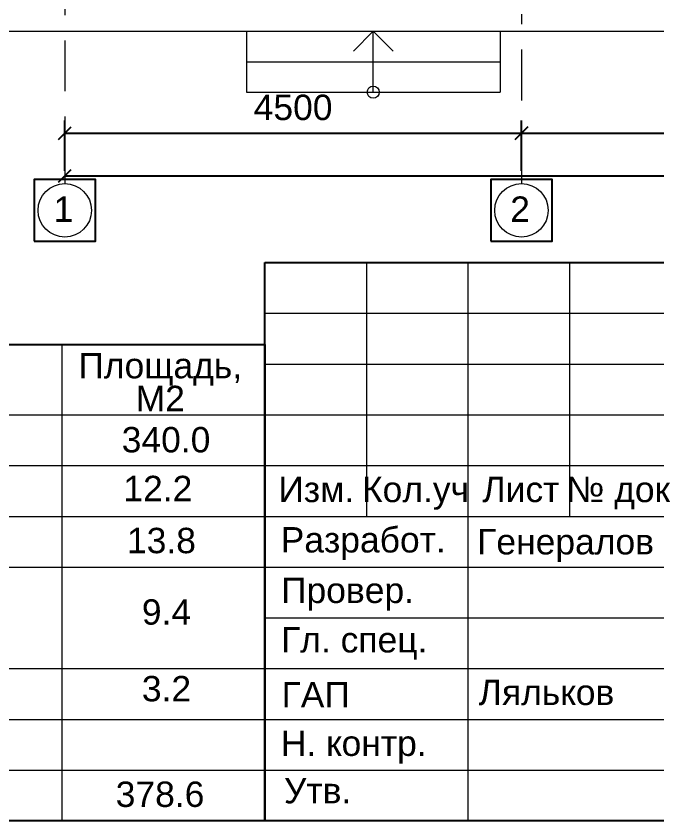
# Model space of a CAD drawing. Header units: metres. Extents: x 0 to 28.5, y 0 to 40.3.
# Drawn here: x 7.55 to 13.86, y 0.5 to 8.43 of the extents above; entities that cross this region are included whole.
import ezdxf
from ezdxf.enums import TextEntityAlignment as Align

# ---------------------------------------------------------------- set-up
doc = ezdxf.new("R2010")
doc.units = ezdxf.units.M
doc.header["$MEASUREMENT"] = 0
doc.linetypes.add('( Dashdot )', pattern=[1.001, 0.5, -0.25, 0.001, -0.25])
doc.layers.add('YOLO_STAMP', color=1, linetype='Continuous')
doc.layers.add('YOLO_TABLE', color=1, linetype='Continuous')
doc.styles.get("Standard").update_dxf_attribs({"font": 'times.ttf'})
doc.styles.add('Style-Arial', font='arial.ttf')
doc.dimstyles.get("Standard").update_dxf_attribs({"dimtxt": 0.18, "dimasz": 0.18, "dimexe": 0.18, "dimexo": 0.0625, "dimgap": 0.09, "dimtad": 0, "dimtih": 1, "dimtoh": 1, "dimdec": 4, "dimzin": 0, "dimdsep": 46, "dimtxsty": 'STANDARD', "dimcen": 0.09, "dimadec": 0, "dimazin": 0, "dimtfac": 1, "dimtdec": 4, "dimtofl": 0, "dimtmove": 0, "dimatfit": 3, "dimfxl": 1, "dimtolj": 1, "dimtzin": 0, "dimarcsym": 0})

# ---------------------------------------------------------------- blocks, each defined once
blk = doc.blocks.new('_Oblique')
at = {"color": 0, "linetype": 'ByBlock', "lineweight": -2}
blk.add_line((0.5, 0.5), (-0.5, -0.5), dxfattribs=at)
blk = doc.blocks.new('*D1133')
at = {"color": 0, "linetype": 'Continuous', "lineweight": -2, "transparency": 16777216}
for p, q in [((8.0279, 6.9028), (8.0279, 6.9794)), ((26.0279, 6.9028), (26.0279, 6.9794)), ((8.0279, 6.8544), (26.0279, 6.8544))]:
    blk.add_line(p, q, dxfattribs=at)
at = {"layer": 'Defpoints', "color": 0, "linetype": 'Continuous', "lineweight": 30, "transparency": 16777216}
for p in [(26.0279, 6.8544), (8.0279, 6.7778), (26.0279, 6.7778)]:
    blk.add_point(p, dxfattribs=at)
at = {"color": 0, "linetype": 'Continuous', "lineweight": -2, "transparency": 16777216, "xscale": 0.125, "yscale": 0.125, "zscale": 0.125, "rotation": 180}
blk.add_blockref('_Oblique', (8.0279, 6.8544), dxfattribs=at)
at = {"color": 0, "linetype": 'Continuous', "lineweight": -2, "transparency": 16777216, "xscale": 0.125, "yscale": 0.125, "zscale": 0.125}
blk.add_blockref('_Oblique', (26.0279, 6.8544), dxfattribs=at)
at = {"color": 0, "linetype": 'Continuous', "lineweight": 0, "transparency": 16777216, "insert": (17.0279, 7.107), "char_height": 0.25, "attachment_point": 5, "style": 'Style-Arial'}
blk.add_mtext('\\A1;18000', dxfattribs=at)
blk = doc.blocks.new('*D1137')
at = {"color": 0, "linetype": 'Continuous', "lineweight": -2, "transparency": 16777216}
for p, q in [((8.0279, 6.9028), (8.0279, 7.3992)), ((12.5279, 6.9028), (12.5279, 7.3992)), ((8.0279, 7.2742), (12.5279, 7.2742))]:
    blk.add_line(p, q, dxfattribs=at)
at = {"layer": 'Defpoints', "color": 0, "linetype": 'Continuous', "lineweight": 30, "transparency": 16777216}
for p in [(12.5279, 7.2742), (8.0279, 6.7778), (12.5279, 6.7778)]:
    blk.add_point(p, dxfattribs=at)
at = {"color": 0, "linetype": 'Continuous', "lineweight": -2, "transparency": 16777216, "xscale": 0.125, "yscale": 0.125, "zscale": 0.125, "rotation": 180}
blk.add_blockref('_Oblique', (8.0279, 7.2742), dxfattribs=at)
at = {"color": 0, "linetype": 'Continuous', "lineweight": -2, "transparency": 16777216, "xscale": 0.125, "yscale": 0.125, "zscale": 0.125}
blk.add_blockref('_Oblique', (12.5279, 7.2742), dxfattribs=at)
at = {"color": 0, "linetype": 'Continuous', "lineweight": 0, "transparency": 16777216, "insert": (10.2779, 7.5268), "char_height": 0.25, "attachment_point": 5, "style": 'Style-Arial'}
blk.add_mtext('\\A1;4500', dxfattribs=at)
blk = doc.blocks.new('*D1134')
at = {"color": 0, "linetype": 'Continuous', "lineweight": -2, "transparency": 16777216}
for p, q in [((12.5279, 6.9028), (12.5279, 7.3992)), ((17.0279, 6.9028), (17.0279, 7.3992)), ((12.5279, 7.2742), (17.0279, 7.2742))]:
    blk.add_line(p, q, dxfattribs=at)
at = {"layer": 'Defpoints', "color": 0, "linetype": 'Continuous', "lineweight": 30, "transparency": 16777216}
for p in [(17.0279, 7.2742), (12.5279, 6.7778), (17.0279, 6.7778)]:
    blk.add_point(p, dxfattribs=at)
at = {"color": 0, "linetype": 'Continuous', "lineweight": -2, "transparency": 16777216, "xscale": 0.125, "yscale": 0.125, "zscale": 0.125, "rotation": 180}
blk.add_blockref('_Oblique', (12.5279, 7.2742), dxfattribs=at)
at = {"color": 0, "linetype": 'Continuous', "lineweight": -2, "transparency": 16777216, "xscale": 0.125, "yscale": 0.125, "zscale": 0.125}
blk.add_blockref('_Oblique', (17.0279, 7.2742), dxfattribs=at)
at = {"color": 0, "linetype": 'Continuous', "lineweight": 0, "transparency": 16777216, "insert": (14.7779, 7.5268), "char_height": 0.25, "attachment_point": 5, "style": 'Style-Arial'}
blk.add_mtext('\\A1;4500', dxfattribs=at)

msp = doc.modelspace()

# ---------------------------------------------------------------- linework, layer by layer
at = {"color": 1, "linetype": '( Dashdot )', "lineweight": 0}
for p, q in [((8.02794243, 38.9877528), (8.02794243, 6.7777528)), ((12.52794243, 38.8977528), (12.52794243, 6.7777528))]:
    msp.add_line(p, q, dxfattribs=at)
at = {"color": 7, "linetype": 'Continuous', "lineweight": 13}
for p, q in [((4.90794243, 8.2777528), (15.73794243, 8.2777528)), ((9.81794243, 8.2777528), (9.81794243, 7.6777528)), ((12.31794243, 8.2777528), (12.31794243, 7.6777528)), ((9.81794243, 7.6777528), (12.31794243, 7.6777528)), ((10.00000067, 5.9999811), (28.50000067, 5.9999811)), ((10.00000067, 5.9999811), (10.00000067, 0.4999811)), ((11.00000067, 5.9999811), (11.00000067, 3.4999811)), ((12.00000067, 5.9999811), (12.00000067, 0.4999811)), ((13.00000067, 5.9999811), (13.00000067, 3.4999811)), ((2.00000067, 5.19362862), (10.00000067, 5.19362862)), ((8.00000067, 5.19362862), (8.00000067, 0.4999811)), ((10.00000067, 5.19362862), (10.00000067, 0.4999811)), ((2.00000067, 4.4999811), (10.00000067, 4.4999811)), ((10.00000067, 3.9999811), (16.50000067, 3.9999811)), ((10.00000067, 3.4999811), (16.50000067, 3.4999811)), ((2.00000067, 0.9999811), (10.00000067, 0.9999811)), ((1.56106662, 0.4999811), (28.50000067, 0.4999811)), ((2.00000067, 0.4999811), (10.00000067, 0.4999811))]:
    msp.add_line(p, q, dxfattribs=at)
at = {"color": 7, "linetype": 'Continuous', "lineweight": 0}
for p, q in [((10.87183527, 8.08164564), (11.06794243, 8.2777528)), ((11.06794243, 7.6777528), (11.06794243, 8.2777528)), ((11.26404958, 8.08164564), (11.06794243, 8.2777528)), ((9.81794243, 7.9777528), (12.31794243, 7.9777528)), ((10.00000067, 5.4999811), (16.50000067, 5.4999811)), ((10.00000067, 4.9999811), (16.50000067, 4.9999811)), ((10.00000067, 4.4999811), (16.50000067, 4.4999811)), ((2.00000067, 3.9999811), (10.00000067, 3.9999811)), ((2.00000067, 3.4999811), (10.00000067, 3.4999811)), ((2.00000067, 2.9999811), (10.00000067, 2.9999811)), ((10.00000067, 2.9999811), (16.50000067, 2.9999811)), ((10.00000067, 2.4999811), (16.50000067, 2.4999811)), ((2.00000067, 1.9999811), (10.00000067, 1.9999811)), ((10.00000067, 1.9999811), (16.50000067, 1.9999811)), ((2.00000067, 1.4999811), (10.00000067, 1.4999811)), ((10.00000067, 1.4999811), (16.50000067, 1.4999811)), ((10.00000067, 0.9999811), (16.50000067, 0.9999811))]:
    msp.add_line(p, q, dxfattribs=at)
msp.add_circle((11.06794243, 7.6777528), 0.05969578, dxfattribs=at)
at = {"color": 7, "linetype": 'Continuous', "lineweight": 13}
for centre in [(8.02794243, 6.51439735), (12.52794243, 6.51439735)]:
    msp.add_circle(centre, 0.26335544, dxfattribs=at)
at = {"layer": 'YOLO_STAMP'}
msp.add_lwpolyline([(10.00000067, 5.9999811), (28.50000067, 5.9999811), (28.50000067, 0.4999811), (10.00000067, 0.4999811)], close=True, dxfattribs=at)
at = {"layer": 'YOLO_TABLE'}
for points in [[(7.72579216, 6.21224708), (8.3300927, 6.21224708), (8.3300927, 6.81654762), (7.72579216, 6.81654762)], [(12.22579216, 6.21224708), (12.8300927, 6.21224708), (12.8300927, 6.81654762), (12.22579216, 6.81654762)], [(2.00000067, 5.19362862), (10.00000067, 5.19362862), (10.00000067, 0.4999811), (2.00000067, 0.4999811)]]:
    msp.add_lwpolyline(points, close=True, dxfattribs=at)

# ---------------------------------------------------------------- texts
at = {"color": 7, "linetype": 'Continuous', "lineweight": 30, "style": 'Style-Arial'}
for s, p in [('1', (7.91748701, 6.6511105)), ('2', (12.41748701, 6.6511105)), ('13.8', (8.64101979, 3.38697159)), ('9.4', (8.78783027, 2.68315822)), ('3.2', (8.78783027, 1.92776463)), ('378.6', (8.53004882, 0.88759528))]:
    msp.add_text(s, height=0.25, dxfattribs=at).set_placement(p, align=Align.TOP_LEFT)
at = {"color": 7, "linetype": 'Continuous', "lineweight": 0, "style": 'Style-Arial'}
for s, p in [('Изм.', (10.50704851, 3.7649911)), ('Кол.уч', (11.48436864, 3.7649911)), ('Лист', (12.52276632, 3.7649911)), ('№ док', (13.48166762, 3.7649911)), ('Разработ.', (10.96894669, 3.26902879)), ('Провер.', (10.81430954, 2.77129773)), ('Гл. спец.', (10.8805826, 2.28406792)), ('ГАП', (10.50119418, 1.74256445)), ('Н. контр.', (10.8754817, 1.2649911)), ('Утв.', (10.51953392, 0.7981812))]:
    msp.add_text(s, height=0.25, dxfattribs=at).set_placement(p, align=Align.MIDDLE_CENTER)
msp.add_text('Генералов', height=0.25, dxfattribs=at).set_placement((12.96295221, 3.37505543), align=Align.TOP_CENTER)
at = {"color": 7, "lineweight": 13, "style": 'Style-Arial'}
msp.add_text('Ляльков', height=0.25, dxfattribs=at).set_placement((12.10656805, 1.89124363), align=Align.TOP_LEFT)
at = {"color": 7, "linetype": 'Continuous', "lineweight": 0, "insert": (8.9692118, 5.10969571), "char_height": 0.25, "attachment_point": 2, "line_spacing_factor": 0.776524, "style": 'Style-Arial'}
msp.add_mtext('Площадь,\\PМ2', dxfattribs=at)
at = {"color": 7, "linetype": 'Continuous', "lineweight": 13, "char_height": 0.25, "attachment_point": 1, "line_spacing_factor": 0.6, "style": 'Style-Arial'}
for s, insert in [('340.0', (8.58924002, 4.38012131)), ('12.2', (8.60553158, 3.89936141))]:
    msp.add_mtext(s, dxfattribs=dict(at, insert=insert))

# ---------------------------------------------------------------- dimensions: what is measured, and where the dimension line sits
at = {"color": 5, "linetype": 'Continuous', "lineweight": 0}
for base, p1, p2, picture, middle in [((12.52794243, 7.27418503), (8.02794243, 6.7777528), (12.52794243, 6.7777528), '*D1137', (10.27794243, 7.52682828)), ((17.02794243, 7.27418503), (12.52794243, 6.7777528), (17.02794243, 6.7777528), '*D1134', (14.77794243, 7.52682828)), ((26.02794243, 6.85436232), (8.02794243, 6.7777528), (26.02794243, 6.7777528), '*D1133', (17.02794243, 7.10700557))]:
    dim = msp.add_linear_dim(base=base, p1=p1, p2=p2, dimstyle='Standard', override={"dimtxt": 0.25, "dimasz": 0.125, "dimexe": 0.125, "dimexo": 0.125, "dimgap": 0.125, "dimtad": 1, "dimtih": 0, "dimtoh": 0, "dimlfac": 1000, "dimzin": 11, "dimtxsty": 'Style-Arial', "dimblk": 'Oblique', "dimfrac": 2, "dimtzin": 11}, dxfattribs=at)
    dim.commit()
    dim.dimension.update_dxf_attribs({"geometry": picture, "text_midpoint": middle})

doc.saveas('drawing.dxf')
